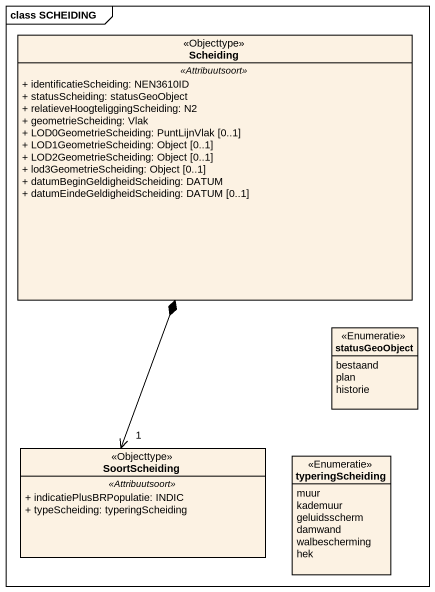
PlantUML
@startuml
mainframe class SCHEIDING
hide circle
hide empty members
skinparam classAttributeIconSize 0
class Scheiding <<Objecttype>> {
  .. <<Attribuutsoort>> ..
  + identificatieScheiding: NEN3610ID
  + statusScheiding: statusGeoObject
  + relatieveHoogteliggingScheiding: N2
  + geometrieScheiding: Vlak
  + LOD0GeometrieScheiding: PuntLijnVlak [0..1]
  + LOD1GeometrieScheiding: Object [0..1]
  + LOD2GeometrieScheiding: Object [0..1]
  + lod3GeometrieScheiding: Object [0..1]
  + datumBeginGeldigheidScheiding: DATUM
  + datumEindeGeldigheidScheiding: DATUM [0..1]
}
enum statusGeoObject <<Enumeratie>> {
  bestaand
  plan
  historie
}
class SoortScheiding <<Objecttype>> {
  .. <<Attribuutsoort>> ..
  + indicatiePlusBRPopulatie: INDIC
  + typeScheiding: typeringScheiding
}
enum typeringScheiding <<Enumeratie>> {
  muur
  kademuur
  geluidsscherm
  damwand
  walbescherming
  hek
}
Scheiding *--> "1" SoortScheiding
@enduml
